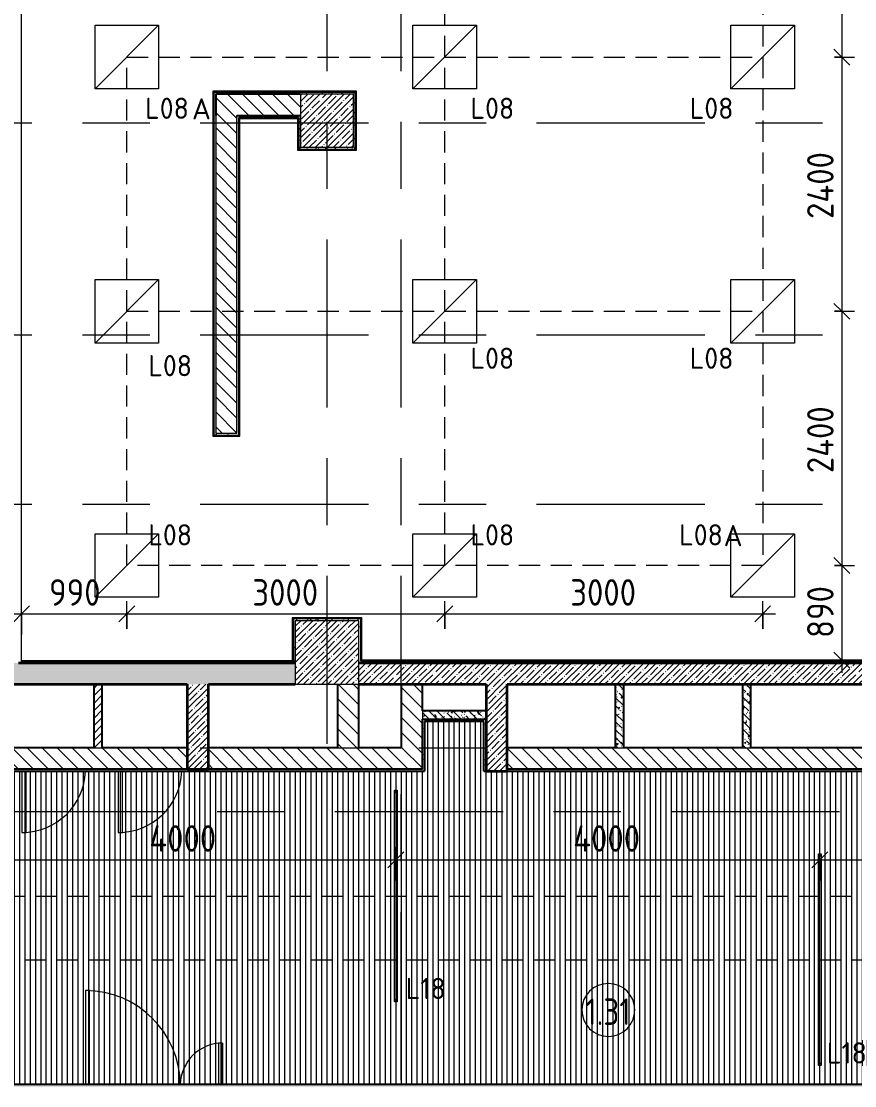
# Model space of a CAD drawing. Header units: millimetres. Extents: x 35802 to 233035, y -8553 to 29000.
# Drawn here: x 57575 to 65439, y 7910 to 17959 of the extents above; entities that cross this region are included whole.
import ezdxf

# ---------------------------------------------------------------- set-up
doc = ezdxf.new("R2010")
doc.units = ezdxf.units.MM
doc.linetypes.add('ADSK_Штрих_ш2 п1', pattern=[300, 200, -100])
doc.linetypes.add('Осевая', pattern=[3175, 635, -476.25, 1587.5, -476.25])
for name, color, linetype, lineweight in [('A-ANNO-DIMS', 7, 'Continuous', 9), ('A-ANNO-DIMS-100', 7, 'Continuous', 9), ('A-ANNO-NOTE', 7, 'Continuous', 9), ('A-AREA-IDEN', 7, 'Continuous', 9), ('A-CLNG-PATT', 7, 'Continuous', 9), ('A-DETL-1', 7, 'ADSK_Штрих_ш2 п1', 9), ('A-DETL-GENF', 7, 'Continuous', 9), ('A-DOOR', 7, 'Continuous', 9), ('A-DOOR-1', 7, 'Continuous', 13), ('A-WALL', 7, 'Continuous', 9), ('E-LITE-EQPM-IDEN', 7, 'Continuous', 9), ('I-WALL', 7, 'Continuous', 9), ('S-COLS', 7, 'Continuous', 9), ('Оси-2', 7, 'Осевая', 9)]:
    doc.layers.add(name, color=color, linetype=linetype, lineweight=lineweight)
for name, color, linetype, lineweight, true_color in [('A-WALL-1', 7, 'Continuous', 35, 0x3c3c3c), ('A-WALL-2', 7, 'Continuous', 25, 0x3c3c3c), ('A-WALL-FNSH-2', 7, 'Continuous', 13, 0x3c3c3c), ('E-LITE-EQPM-1', 1, 'Continuous', 9, 0xff0000), ('G-ANNO-TEXT-1', 1, 'Continuous', 9, 0xff0000)]:
    doc.layers.add(name, color=color, linetype=linetype, lineweight=lineweight, true_color=true_color)
doc.styles.add('GOST Common', font='GOST_Common.ttf', dxfattribs={"height": 200})
doc.styles.add('GOST Common_1', font='GOST_Common.ttf', dxfattribs={"width": 0.9, "height": 250})
doc.styles.add('ISOCPEUR', font='isocpeur.ttf', dxfattribs={"width": 0.9, "height": 250})
doc.styles.add('ISOCPEUR_1', font='isocpeur.ttf', dxfattribs={"height": 200})
doc.dimstyles.new('ISO-2_5_0_9К_БОЛЬШОЙ', dxfattribs={"dimscale": 304.8, "dimtxt": 248.995294, "dimasz": 0.492126, "dimexe": 0.393701, "dimexo": 0.984252, "dimgap": 0, "dimtad": 1, "dimdec": 0, "dimrnd": 10, "dimzin": 0, "dimdsep": 46, "dimtxsty": 'ISOCPEUR', "dimblk1": 'OBLIQUE', "dimblk2": 'OBLIQUE', "dimsah": 1, "dimcen": 0.09, "dimdle": 0.393701, "dimazin": 0, "dimtfac": 1, "dimtdec": 4, "dimtix": 1, "dimtmove": 0, "dimatfit": 3, "dimfxl": 1, "dimtvp": 1, "dimtolj": 1, "dimtzin": 0, "dimarcsym": 2})
pattern_1 = [(45, (0, 0), (-57.02463, 57.02463), []), (45, (57.025, 0), (-57.02463, 57.02463), [100.806, -20.161, 3.353, -16.808])]
pattern_2 = [(135, (0, 0), (-70.71068, -70.71068), [])]
pattern_3 = [(135, (0, 0), (-75.43415, -75.43415), [106.68, -17.78, 3.556, -17.78]), (135, (0, 75.39), (-75.43415, -75.43415), []), (50, (0, 0), (127.52922, -11.15758), [13.335, -146.685]), (355, (0, 0), (-24.66966, 133.74002), [10.668, -117.348]), (100.451, (10.63, -0.93), (102.85973, 122.58178), [11.333, -124.663]), (46.184, (0, 35.56), (189.75516, -29.43036), [20.002, -220.027]), (96.636, (15.81, 33.1), (166.1822, 173.1996), [17, -186.995]), (351.184, (0, 35.56), (166.18393, 173.1976), [16.002, -176.022]), (21, (17.78, 26.67), (106.13027, -71.58603), [13.335, -146.685]), (326, (17.78, 26.67), (43.26188, 128.93175), [10.668, -117.348]), (71.451, (26.62, 20.7), (149.39198, 57.34505), [11.333, -124.663]), (37.5, (0, 0), (2.162228, 59.188357), [3.353, -112.573, 3.353, -115.773, -117.792]), (37.5, (0, 0), (2.162228, 59.188357), [-235.052, 3.353, -114.44]), (7.5, (0, 0), (46.77386, 70.12615), [3.353, -64.567, 3.353, -109.906, -44.894]), (7.5, (0, 0), (46.77386, 70.12615), [-181.178, 3.353, -41.542]), (327.5, (-39.65, 0), (94.91367, -4.010093), [3.353, -41.097, 3.353, -135.331, -184.023]), (327.5, (-39.65, 0), (94.91367, -4.010093), [-183.134, 3.353, -180.67]), (317.5, (-57.43, 0), (103.69057, 17.79882), [3.353, -54.432, 3.353, -88.748, -130.683]), (317.5, (-57.43, 0), (103.69057, 17.79882), [-149.885, 3.353, -127.33])]
pattern_4 = [(0, (0, 0), (121.92, 30.48), [10.058, -81.382, 10.058, -81.382, -487.68]), (0, (0, 0), (121.92, 30.48), [-182.88, 10.058, -172.822, 10.058, -81.382, -213.36]), (0, (0, 0), (121.92, 30.48), [-457.2, 10.058, -50.902, 10.058, -142.342]), (120, (45.72, 15.24), (-87.356454, 90.345817), [10.058, -81.382, 10.058, -81.382, -487.68]), (120, (45.72, 15.24), (-87.356454, 90.345817), [-182.88, 10.058, -172.822, 10.058, -81.382, -213.36]), (120, (45.72, 15.24), (-87.356454, 90.345817), [-457.2, 10.058, -50.902, 10.058, -142.342]), (240, (60.96, 76.2), (-34.563546, -120.825817), [10.058, -81.382, 10.058, -81.382, -487.68]), (240, (60.96, 76.2), (-34.563546, -120.825817), [-182.88, 10.058, -172.822, 10.058, -81.382, -213.36]), (240, (60.96, 76.2), (-34.563546, -120.825817), [-457.2, 10.058, -50.902, 10.058, -142.342])]

# ---------------------------------------------------------------- blocks, each defined once
blk = doc.blocks.new('BSC_Колонна _Прямоугольная - 600х600-V20-План расстановки осветительного оборудования 1 этажа в осях 12-23')
at = {"layer": 'S-COLS'}
h = blk.add_hatch(dxfattribs=at)
h.set_pattern_fill('FP_28', color=256, style=0, pattern_type=2)
h.set_pattern_definition([(45, (-60460, -12000), (-57.02463, 57.02463), []), (45, (-60402.975, -12000), (-57.02463, 57.02463), [100.806, -20.161, 3.353, -16.808])])
h.paths.add_polyline_path([(-300, -300), (300, -300), (300, 300), (-300, 300), (-300, 90)])
for p, q in [((300, 300), (-300, 300)), ((-300, 300), (-300, -300)), ((300, -300), (300, 300)), ((-300, -300), (300, -300))]:
    blk.add_line(p, q, dxfattribs=at)
blk = doc.blocks.new('110_Дверь_СКБ_1Ст - д-18 700x2100h_Технический шкаф ЭОМ и СС-V33-План расстановки осветительного оборудования 1 этажа в осях 12-23')
at = {"layer": 'A-DOOR'}
blk.add_arc((312.5, 100), 600, 90, 177.98443, dxfattribs=at)
at = {"layer": 'A-DOOR-1'}
for p, q in [((312.5, 700), (272.5, 700)), ((272.5, 700), (272.5, 121)), ((312.5, 121), (312.5, 700))]:
    blk.add_line(p, q, dxfattribs=at)
blk = doc.blocks.new('BSC_Колонна _Прямоугольная - 500х500-V40-План расстановки осветительного оборудования 1 этажа в осях 12-23')
at = {"layer": 'S-COLS'}
h = blk.add_hatch(dxfattribs=at)
h.set_pattern_fill('FP_56', color=256, style=0, pattern_type=2)
h.set_pattern_definition([(45, (-60460, -17020), (-57.02463, 57.02463), []), (45, (-60402.975, -17020), (-57.02463, 57.02463), [100.806, -20.161, 3.353, -16.808])])
h.paths.add_polyline_path([(-250, -250), (250, -250), (250, 250), (-250, 250), (-250, 241)])
for p, q in [((250, 250), (-250, 250)), ((-250, 250), (-250, -250)), ((250, -250), (250, 250)), ((-250, -250), (250, -250))]:
    blk.add_line(p, q, dxfattribs=at)
blk = doc.blocks.new('Downlight - Strip - 2000 мм-27655400-План расстановки осветительного оборудования 1 этажа в осях 12-23')
at = {"layer": 'E-LITE-EQPM-1'}
for p, q in [((-1000, -231), (-1000, -206)), ((-1000, -206), (-981, -206)), ((-981, -231), (-1000, -231)), ((-981, -231), (-981, -206)), ((-981, -206), (981, -206)), ((-981, -206), (-981, -231)), ((-981, -231), (-981, -206)), ((-981, -206), (981, -206)), ((981, -231), (-981, -231)), ((981, -231), (-981, -231)), ((981, -206), (981, -231)), ((981, -231), (981, -206)), ((981, -206), (1000, -206)), ((981, -206), (981, -231)), ((1000, -231), (981, -231)), ((1000, -206), (1000, -231))]:
    blk.add_line(p, q, dxfattribs=at)
blk = doc.blocks.new('Дверь_Витражная_остекление_ - ДВН_ДАО_Главный вход_1200 в свету-31742133-План расстановки осветительного оборудования 1 этажа в осях 12-23')
at = {"layer": 'A-DETL-GENF'}
for p, q in [((-607.5, 925), (-647.5, 925)), ((-647.5, 925), (-647.5, 38)), ((-607.5, 38), (-607.5, 925)), ((647.5, 430), (607.5, 430)), ((607.5, 430), (607.5, 38)), ((647.5, 38), (647.5, 430))]:
    blk.add_line(p, q, dxfattribs=at)
at = {"layer": 'A-DOOR'}
for p, q in [((-647.5, 925), (-647.5, 38)), ((647.5, 430), (647.5, 38))]:
    blk.add_line(p, q, dxfattribs=at)
for centre, radius, start, end in [((-647.5, 30), 895, 0.51389, 90), ((647.5, 30), 400, 90, 178.84669)]:
    blk.add_arc(centre, radius, start, end, dxfattribs=at)
blk = doc.blocks.new('Марка_Помещения - Номер-25198446-План расстановки осветительного оборудования 1 этажа в осях 12-23')
at = {"layer": 'A-AREA-IDEN'}
for start, end in [(360, 180), (180, 360)]:
    blk.add_arc((0, 0), 2.5, start, end, dxfattribs=at)
blk = doc.blocks.new('DIMBLOCK71-План расстановки осветительного оборудования 1 этажа в осях 12-23')
at = {"layer": 'A-ANNO-DIMS-100'}
for p, q in [((57578, 12171), (57578, 12485)), ((58571, 12223), (58571, 12485)), ((57458, 12365), (58571, 12365)), ((57578, 12365), (57578, 12171)), ((58571, 12365), (58571, 12223))]:
    blk.add_line(p, q, dxfattribs=at)
at = {"layer": 'A-ANNO-DIMS-100', "lineweight": 20}
for p, q in [((57578, 12365), (57503, 12290)), ((57578, 12365), (57653, 12440)), ((58571, 12365), (58496, 12290)), ((58571, 12365), (58646, 12440))]:
    blk.add_line(p, q, dxfattribs=at)
at = {"layer": 'A-ANNO-DIMS-100', "color": 0, "insert": (57837, 12692), "char_height": 250, "width": 568.86, "attachment_point": 1, "line_spacing_factor": 1.149209, "style": 'ISOCPEUR'}
blk.add_mtext('990', dxfattribs=at)
blk = doc.blocks.new('_Oblique')
at = {"color": 0, "linetype": 'ByBlock', "lineweight": -2}
blk.add_line((-0.5, -0.5), (0.5, 0.5), dxfattribs=at)
blk = doc.blocks.new('DIMBLOCK72-План расстановки осветительного оборудования 1 этажа в осях 12-23')
at = {"layer": 'A-ANNO-DIMS-100'}
for p, q in [((58571, 12223), (58571, 12485)), ((61571, 12223), (61571, 12485)), ((58571, 12365), (61571, 12365)), ((58571, 12365), (58571, 12223)), ((61571, 12365), (61571, 12223))]:
    blk.add_line(p, q, dxfattribs=at)
at = {"layer": 'A-ANNO-DIMS-100', "lineweight": 20}
for p, q in [((58571, 12365), (58496, 12290)), ((58571, 12365), (58646, 12440)), ((61571, 12365), (61496, 12290)), ((61571, 12365), (61646, 12440))]:
    blk.add_line(p, q, dxfattribs=at)
at = {"layer": 'A-ANNO-DIMS-100', "color": 0, "insert": (59755, 12692), "char_height": 250, "width": 758.48, "attachment_point": 1, "line_spacing_factor": 1.149209, "style": 'ISOCPEUR'}
blk.add_mtext('3000', dxfattribs=at)
blk = doc.blocks.new('DIMBLOCK73-План расстановки осветительного оборудования 1 этажа в осях 12-23')
at = {"layer": 'A-ANNO-DIMS-100'}
for p, q in [((61571, 12223), (61571, 12485)), ((64571, 12223), (64571, 12485)), ((61571, 12365), (64691, 12365)), ((61571, 12365), (61571, 12223)), ((64571, 12365), (64571, 12223))]:
    blk.add_line(p, q, dxfattribs=at)
at = {"layer": 'A-ANNO-DIMS-100', "lineweight": 20}
for p, q in [((61571, 12365), (61496, 12290)), ((61571, 12365), (61646, 12440)), ((64571, 12365), (64496, 12290)), ((64571, 12365), (64646, 12440))]:
    blk.add_line(p, q, dxfattribs=at)
at = {"layer": 'A-ANNO-DIMS-100', "color": 0, "insert": (62755, 12692), "char_height": 250, "width": 758.48, "attachment_point": 1, "line_spacing_factor": 1.149209, "style": 'ISOCPEUR'}
blk.add_mtext('3000', dxfattribs=at)
blk = doc.blocks.new('DIMBLOCK76-План расстановки осветительного оборудования 1 этажа в осях 12-23')
at = {"layer": 'A-ANNO-DIMS-100', "lineweight": 20}
for p, q in [((65317, 19821), (65242, 19896)), ((65317, 19821), (65392, 19746)), ((65317, 17621), (65242, 17696)), ((65317, 17621), (65392, 17546))]:
    blk.add_line(p, q, dxfattribs=at)
at = {"layer": 'A-ANNO-DIMS-100'}
for p, q in [((65249, 19821), (65437, 19821)), ((65317, 19821), (65249, 19821)), ((65317, 19821), (65317, 17621)), ((65249, 17621), (65437, 17621)), ((65317, 17621), (65249, 17621))]:
    blk.add_line(p, q, dxfattribs=at)
at = {"layer": 'A-ANNO-DIMS-100', "color": 0, "insert": (64990, 18405), "char_height": 250, "width": 758.48, "attachment_point": 1, "rotation": 90, "line_spacing_factor": 1.149209, "style": 'ISOCPEUR'}
blk.add_mtext('2200', dxfattribs=at)
blk = doc.blocks.new('DIMBLOCK77-План расстановки осветительного оборудования 1 этажа в осях 12-23')
at = {"layer": 'A-ANNO-DIMS-100', "lineweight": 20}
for p, q in [((65317, 17621), (65242, 17696)), ((65317, 17621), (65392, 17546)), ((65317, 15221), (65242, 15296)), ((65317, 15221), (65392, 15146))]:
    blk.add_line(p, q, dxfattribs=at)
at = {"layer": 'A-ANNO-DIMS-100'}
for p, q in [((65249, 17621), (65437, 17621)), ((65317, 17621), (65249, 17621)), ((65317, 17621), (65317, 15221)), ((65249, 15221), (65437, 15221)), ((65317, 15221), (65249, 15221))]:
    blk.add_line(p, q, dxfattribs=at)
at = {"layer": 'A-ANNO-DIMS-100', "color": 0, "insert": (64990, 16093), "char_height": 250, "width": 787.21, "attachment_point": 1, "rotation": 90, "line_spacing_factor": 1.149209, "style": 'ISOCPEUR'}
blk.add_mtext('2400', dxfattribs=at)
blk = doc.blocks.new('DIMBLOCK78-План расстановки осветительного оборудования 1 этажа в осях 12-23')
at = {"layer": 'A-ANNO-DIMS-100', "lineweight": 20}
for p, q in [((65317, 15221), (65242, 15296)), ((65317, 15221), (65392, 15146)), ((65317, 12821), (65242, 12896)), ((65317, 12821), (65392, 12746))]:
    blk.add_line(p, q, dxfattribs=at)
at = {"layer": 'A-ANNO-DIMS-100'}
for p, q in [((65249, 15221), (65437, 15221)), ((65317, 15221), (65249, 15221)), ((65317, 15221), (65317, 12821)), ((65249, 12821), (65437, 12821)), ((65317, 12821), (65249, 12821))]:
    blk.add_line(p, q, dxfattribs=at)
at = {"layer": 'A-ANNO-DIMS-100', "color": 0, "insert": (64990, 13693), "char_height": 250, "width": 787.21, "attachment_point": 1, "rotation": 90, "line_spacing_factor": 1.149209, "style": 'ISOCPEUR'}
blk.add_mtext('2400', dxfattribs=at)
blk = doc.blocks.new('DIMBLOCK79-План расстановки осветительного оборудования 1 этажа в осях 12-23')
at = {"layer": 'A-ANNO-DIMS-100', "lineweight": 20}
for p, q in [((65317, 12821), (65242, 12896)), ((65317, 12821), (65392, 12746)), ((65317, 11928), (65242, 12003)), ((65317, 11928), (65392, 11853))]:
    blk.add_line(p, q, dxfattribs=at)
at = {"layer": 'A-ANNO-DIMS-100'}
for p, q in [((65249, 12821), (65437, 12821)), ((65317, 12821), (65249, 12821)), ((65317, 12821), (65317, 11808)), ((65123, 11928), (65437, 11928)), ((65317, 11928), (65123, 11928))]:
    blk.add_line(p, q, dxfattribs=at)
at = {"layer": 'A-ANNO-DIMS-100', "color": 0, "insert": (64990, 12137), "char_height": 250, "width": 568.86, "attachment_point": 1, "rotation": 90, "line_spacing_factor": 1.149209, "style": 'ISOCPEUR'}
blk.add_mtext('890', dxfattribs=at)
blk = doc.blocks.new('DIMBLOCK197-План расстановки осветительного оборудования 1 этажа в осях 12-23')
at = {"layer": 'A-ANNO-DIMS-100'}
for p, q in [((57110, 9848), (57110, 10162)), ((61110, 9848), (61110, 10162)), ((57110, 10042), (61110, 10042)), ((57110, 10042), (57110, 9848)), ((61110, 10042), (61110, 9848))]:
    blk.add_line(p, q, dxfattribs=at)
at = {"layer": 'A-ANNO-DIMS-100', "lineweight": 20}
for p, q in [((57110, 10042), (57185, 10117)), ((61110, 10042), (61185, 10117)), ((57110, 10042), (57035, 9967)), ((61110, 10042), (61035, 9967))]:
    blk.add_line(p, q, dxfattribs=at)
at = {"layer": 'A-ANNO-DIMS-100', "color": 0, "insert": (58782, 10369), "char_height": 250, "width": 787.21, "attachment_point": 1, "line_spacing_factor": 1.149209, "style": 'ISOCPEUR'}
blk.add_mtext('4000', dxfattribs=at)
blk = doc.blocks.new('DIMBLOCK198-План расстановки осветительного оборудования 1 этажа в осях 12-23')
at = {"layer": 'A-ANNO-DIMS-100'}
for p, q in [((61110, 9848), (61110, 10162)), ((65110, 9848), (65110, 10162)), ((61110, 10042), (65110, 10042)), ((61110, 10042), (61110, 9848)), ((65110, 10042), (65110, 9848))]:
    blk.add_line(p, q, dxfattribs=at)
at = {"layer": 'A-ANNO-DIMS-100', "lineweight": 20}
for p, q in [((61110, 10042), (61185, 10117)), ((65110, 10042), (65185, 10117)), ((61110, 10042), (61035, 9967)), ((65110, 10042), (65035, 9967))]:
    blk.add_line(p, q, dxfattribs=at)
at = {"layer": 'A-ANNO-DIMS-100', "color": 0, "insert": (62782, 10369), "char_height": 250, "width": 787.21, "attachment_point": 1, "line_spacing_factor": 1.149209, "style": 'ISOCPEUR'}
blk.add_mtext('4000', dxfattribs=at)
blk = doc.blocks.new('DIMBLOCK199-План расстановки осветительного оборудования 1 этажа в осях 12-23')
at = {"layer": 'A-ANNO-DIMS-100'}
for p, q in [((65110, 9848), (65110, 10162)), ((69110, 9848), (69110, 10162)), ((65110, 10042), (69110, 10042)), ((65110, 10042), (65110, 9848)), ((69110, 10042), (69110, 9848))]:
    blk.add_line(p, q, dxfattribs=at)
at = {"layer": 'A-ANNO-DIMS-100', "lineweight": 20}
for p, q in [((65110, 10042), (65185, 10117)), ((69110, 10042), (69185, 10117)), ((65110, 10042), (65035, 9967)), ((69110, 10042), (69035, 9967))]:
    blk.add_line(p, q, dxfattribs=at)
at = {"layer": 'A-ANNO-DIMS-100', "color": 0, "insert": (66782, 10369), "char_height": 250, "width": 787.21, "attachment_point": 1, "line_spacing_factor": 1.149209, "style": 'ISOCPEUR'}
blk.add_mtext('4000', dxfattribs=at)

msp = doc.modelspace()

# ---------------------------------------------------------------- hatches: boundary and pattern name
at = {"layer": 'A-CLNG-PATT'}
h = msp.add_hatch(dxfattribs=at)
h.set_pattern_fill('FP_76', color=256, style=0, pattern_type=2)
h.set_pattern_definition([(90, (50061, 16536.537), (-50, 3e-15), [])])
h.paths.add_polyline_path([(75283.4, 7921), (75459, 7921), (75459, 10879), (61939, 10879), (61939, 11349), (61381, 11349), (61381, 10879), (51689, 10879), (51689, 11679), (45931, 11679), (45931, 10879), (42401, 10879), (42401, 10209), (38761, 10209), (38761, 7921), (74557.9, 7921)])
at = {"layer": 'I-WALL'}
h = msp.add_hatch(dxfattribs=at)
h.set_pattern_fill('FP_67', color=256, style=0, pattern_type=2)
h.set_pattern_definition(pattern_4)
h.paths.add_polyline_path([(59410, 14050), (59410, 17290), (59390, 17290), (59390, 14050)])
h = msp.add_hatch(dxfattribs=at)
h.set_pattern_fill('FP_67', color=256, style=0, pattern_type=2)
h.set_pattern_definition(pattern_4)
h.paths.add_polyline_path([(60710, 17270), (60710, 17290), (59410, 17290), (59410, 17270), (60210, 17270)])
h = msp.add_hatch(dxfattribs=at)
h.set_pattern_fill('FP_67', color=256, style=0, pattern_type=2)
h.set_pattern_definition(pattern_4)
h.paths.add_polyline_path([(60710, 16770), (60730, 16770), (60730, 17290), (60710, 17290), (60710, 17261)])
h = msp.add_hatch(dxfattribs=at)
h.set_pattern_fill('FP_20', color=256, style=0, pattern_type=2)
h.set_pattern_definition(pattern_2)
h.paths.add_polyline_path([(59610, 17070), (60210, 17070), (60210, 17270), (59410, 17270), (59410, 17070)])
h = msp.add_hatch(dxfattribs=at)
h.set_pattern_fill('FP_20', color=256, style=0, pattern_type=2)
h.set_pattern_definition(pattern_2)
h.paths.add_polyline_path([(59610, 14070), (59610, 17070), (59410, 17070), (59410, 14070)])
h = msp.add_hatch(dxfattribs=at)
h.set_pattern_fill('FP_67', color=256, style=0, pattern_type=2)
h.set_pattern_definition(pattern_4)
h.paths.add_polyline_path([(59610, 14070), (59630, 14070), (59630, 17070), (59610, 17070), (59610, 15192.6)])
h = msp.add_hatch(dxfattribs=at)
h.set_pattern_fill('FP_67', color=256, style=0, pattern_type=2)
h.set_pattern_definition(pattern_4)
h.paths.add_polyline_path([(60182, 17050), (60210, 17050), (60210, 17070), (59630, 17070), (59630, 17050), (59638, 17050)])
h = msp.add_hatch(dxfattribs=at)
h.set_pattern_fill('FP_67', color=256, style=0, pattern_type=2)
h.set_pattern_definition(pattern_4)
h.paths.add_polyline_path([(60210, 16750), (60210, 17050), (60190, 17050), (60190, 16750)])
h = msp.add_hatch(dxfattribs=at)
h.set_pattern_fill('FP_67', color=256, style=0, pattern_type=2)
h.set_pattern_definition(pattern_4)
h.paths.add_polyline_path([(60710, 16750), (60730, 16750), (60730, 16770), (60210, 16770), (60210, 16750)])
h = msp.add_hatch(dxfattribs=at)
h.set_pattern_fill('FP_67', color=256, style=0, pattern_type=2)
h.set_pattern_definition(pattern_4)
h.paths.add_polyline_path([(59410, 14050), (59630, 14050), (59630, 14070), (59410, 14070)])
h = msp.add_hatch(dxfattribs=at)
h.set_pattern_fill('FP_67', color=256, style=0, pattern_type=2)
h.set_pattern_definition(pattern_4)
h.paths.add_polyline_path([(60140, 11920), (60160, 11920), (60160, 12320), (60140, 12320), (60140, 11921)])
h = msp.add_hatch(dxfattribs=at)
h.set_pattern_fill('FP_67', color=256, style=0, pattern_type=2)
h.set_pattern_definition(pattern_4)
h.paths.add_polyline_path([(60760, 12300), (60780, 12300), (60780, 12320), (60160, 12320), (60160, 12300)])
h = msp.add_hatch(dxfattribs=at)
h.set_pattern_fill('FP_67', color=256, style=0, pattern_type=2)
h.set_pattern_definition(pattern_4)
h.paths.add_polyline_path([(60760, 11920), (60780, 11920), (60780, 12300), (60760, 12300), (60760, 12089.9)])
h = msp.add_hatch(dxfattribs=at)
h.set_pattern_fill('FP_1', color=256, style=0, pattern_type=2)
h.set_pattern_definition(pattern_1)
h.paths.add_polyline_path([(59140, 11700), (60160, 11700), (60160, 11900), (54760, 11900), (54760, 11700), (58596.9, 11700)])
h.paths.add_polyline_path([(54160, 11700), (54160, 11900), (51710, 11900), (51710, 11700), (53510, 11700)])
h = msp.add_hatch(dxfattribs=at)
h.set_pattern_fill('FP_67', color=256, style=0, pattern_type=2)
h.set_pattern_definition(pattern_4)
h.paths.add_polyline_path([(58596.9, 11900), (60160, 11900), (60160, 11920), (57570, 11920), (57570, 11900)])
h = msp.add_hatch(dxfattribs=at)
h.set_pattern_fill('FP_67', color=256, style=0, pattern_type=2)
h.set_pattern_definition(pattern_4)
h.paths.add_polyline_path([(60760, 11900), (66140, 11900), (66140, 11920), (60760, 11920)])
h = msp.add_hatch(dxfattribs=at)
h.set_pattern_fill('FP_1', color=256, style=0, pattern_type=2)
h.set_pattern_definition(pattern_1)
h.paths.add_polyline_path([(64400.9, 11700), (66160, 11700), (66160, 11900), (60760, 11900), (60760, 11700), (64380, 11700)])
h = msp.add_hatch(dxfattribs=at)
h.set_pattern_fill('FP_36', color=256, style=0, pattern_type=2)
h.set_pattern_definition([(45, (0, 0), (-35.35534, 35.35534), [])])
h.paths.add_polyline_path([(58339.2, 11100), (58339.2, 11700), (58259.2, 11700), (58259.2, 11100)])
h = msp.add_hatch(dxfattribs=at)
h.set_pattern_fill('FP_1', color=256, style=0, pattern_type=2)
h.set_pattern_definition(pattern_1)
h.paths.add_polyline_path([(59340, 10900), (59340, 11700), (59140, 11700), (59140, 10900)])
h = msp.add_hatch(dxfattribs=at)
h.set_pattern_fill('FP_20', color=256, style=0, pattern_type=2)
h.set_pattern_definition(pattern_2)
h.paths.add_polyline_path([(60760, 11100), (60760, 11700), (60560, 11700), (60560, 11100)])
h = msp.add_hatch(dxfattribs=at)
h.set_pattern_fill('FP_20', color=256, style=0, pattern_type=2)
h.set_pattern_definition(pattern_2)
h.paths.add_polyline_path([(61160, 11100), (61360, 11100), (61360, 11700), (61160, 11700)])
h = msp.add_hatch(dxfattribs=at)
h.set_pattern_fill('FP_1', color=256, style=0, pattern_type=2)
h.set_pattern_definition(pattern_1)
h.paths.add_polyline_path([(62160, 10880), (62160, 11700), (61960, 11700), (61960, 10880)])
h = msp.add_hatch(dxfattribs=at)
h.set_pattern_fill('FP_21', color=256, style=0, pattern_type=2)
h.set_pattern_definition(pattern_3)
h.paths.add_polyline_path([(63260, 11100), (63260, 11700), (63180, 11700), (63180, 11100)])
h = msp.add_hatch(dxfattribs=at)
h.set_pattern_fill('FP_21', color=256, style=0, pattern_type=2)
h.set_pattern_definition(pattern_3)
h.paths.add_polyline_path([(64380, 11100), (64460, 11100), (64460, 11700), (64380, 11700)])
h = msp.add_hatch(dxfattribs=at)
h.set_pattern_fill('FP_21', color=256, style=0, pattern_type=2)
h.set_pattern_definition(pattern_3)
h.paths.add_polyline_path([(61960, 11370), (61960, 11450), (61360, 11450), (61360, 11370), (61498.9, 11370)])
h = msp.add_hatch(dxfattribs=at)
h.set_pattern_fill('FP_67', color=256, style=0, pattern_type=2)
h.set_pattern_definition(pattern_4)
h.paths.add_polyline_path([(61939, 11350), (61940, 11350), (61940, 11370), (61360, 11370), (61360, 11350), (61498.9, 11350)])
h = msp.add_hatch(dxfattribs=at)
h.set_pattern_fill('FP_67', color=256, style=0, pattern_type=2)
h.set_pattern_definition(pattern_4)
h.paths.add_polyline_path([(61960, 10900), (61960, 11370), (61940, 11370), (61940, 10900)])
h = msp.add_hatch(dxfattribs=at)
h.set_pattern_fill('FP_67', color=256, style=0, pattern_type=2)
h.set_pattern_definition(pattern_4)
h.paths.add_polyline_path([(61360, 10900), (61380, 10900), (61380, 11350), (61360, 11350), (61360, 11055.7)])
h = msp.add_hatch(dxfattribs=at)
h.set_pattern_fill('FP_20', color=256, style=0, pattern_type=2)
h.set_pattern_definition(pattern_2)
h.paths.add_polyline_path([(58596.9, 10900), (59140, 10900), (59140, 11100), (55700, 11100), (55700, 10900), (57145.9, 10900)])
h.paths.add_polyline_path([(55500, 10900), (55500, 11100), (51910, 11100), (51910, 10900), (52792.9, 10900)])
h = msp.add_hatch(dxfattribs=at)
h.set_pattern_fill('FP_20', color=256, style=0, pattern_type=2)
h.set_pattern_definition(pattern_2)
h.paths.add_polyline_path([(61360, 10900), (61360, 11100), (59340, 11100), (59340, 10900)])
h = msp.add_hatch(dxfattribs=at)
h.set_pattern_fill('FP_20', color=256, style=0, pattern_type=2)
h.set_pattern_definition(pattern_2)
h.paths.add_polyline_path([(73540, 10900), (73540, 11100), (66760, 11100), (66760, 10900), (73106.9, 10900)])
h.paths.add_polyline_path([(66560, 10900), (66560, 11100), (62160, 11100), (62160, 10900), (64400.9, 10900)])
h = msp.add_hatch(dxfattribs=at)
h.set_pattern_fill('FP_67', color=256, style=0, pattern_type=2)
h.set_pattern_definition(pattern_4)
h.paths.add_polyline_path([(61380, 10880), (61380, 10900), (51710, 10900), (51710, 10880), (58596.9, 10880)])
h = msp.add_hatch(dxfattribs=at)
h.set_pattern_fill('FP_67', color=256, style=0, pattern_type=2)
h.set_pattern_definition(pattern_4)
h.paths.add_polyline_path([(75283.4, 10880), (75470, 10880), (75470, 10900), (62160, 10900), (62160, 10880), (74557.9, 10880)])
h.paths.add_polyline_path([(61960, 10880), (61960, 10900), (61940, 10900), (61940, 10880)])
h = msp.add_hatch(dxfattribs=at)
h.set_pattern_fill('FP_67', color=256, style=0, pattern_type=2)
h.set_pattern_definition(pattern_4)
h.paths.add_polyline_path([(75283.4, 7900), (75460, 7900), (75459, 7920), (38760, 7920), (38760, 7900), (74557.9, 7900)])

# ---------------------------------------------------------------- linework, layer by layer
at = {"layer": 'A-ANNO-NOTE'}
for p, q in [((58271, 17921), (58871, 17921)), ((58271, 17321), (58271, 17921)), ((58871, 17921), (58271, 17321)), ((58871, 17921), (58871, 17321)), ((61271, 17921), (61871, 17921)), ((61271, 17321), (61271, 17921)), ((61871, 17921), (61271, 17321)), ((61871, 17921), (61871, 17321)), ((64271, 17921), (64871, 17921)), ((64271, 17321), (64271, 17921)), ((64871, 17921), (64271, 17321)), ((64871, 17921), (64871, 17321)), ((58871, 17321), (58271, 17321)), ((61871, 17321), (61271, 17321)), ((64871, 17321), (64271, 17321)), ((58271, 15521), (58871, 15521)), ((58271, 14921), (58271, 15521)), ((58871, 15521), (58271, 14921)), ((58871, 15521), (58871, 14921)), ((61271, 15521), (61871, 15521)), ((61271, 14921), (61271, 15521)), ((61871, 15521), (61271, 14921)), ((61871, 15521), (61871, 14921)), ((64271, 15521), (64871, 15521)), ((64271, 14921), (64271, 15521)), ((64871, 15521), (64271, 14921)), ((64871, 15521), (64871, 14921)), ((58871, 14921), (58271, 14921)), ((61871, 14921), (61271, 14921)), ((64871, 14921), (64271, 14921)), ((58271, 13121), (58871, 13121)), ((58271, 12521), (58271, 13121)), ((58871, 13121), (58271, 12521)), ((58871, 13121), (58871, 12521)), ((61271, 13121), (61871, 13121)), ((61271, 12521), (61271, 13121)), ((61871, 13121), (61271, 12521)), ((61871, 13121), (61871, 12521)), ((64271, 13121), (64871, 13121)), ((64271, 12521), (64271, 13121)), ((64871, 13121), (64271, 12521)), ((64871, 13121), (64871, 12521)), ((58871, 12521), (58271, 12521)), ((61871, 12521), (61271, 12521)), ((64871, 12521), (64271, 12521))]:
    msp.add_line(p, q, dxfattribs=at)
at = {"layer": 'A-DETL-1'}
for p, q in [((61571, 12821), (61571, 24221)), ((64571, 24221), (64571, 12821)), ((58571, 12821), (58571, 17621)), ((58571, 17621), (64571, 17621)), ((58571, 15221), (64571, 15221)), ((64571, 12821), (58571, 12821)), ((45110, 9700.6), (69122.7, 9700.6)), ((41110, 9099.6), (73110, 9099.6))]:
    msp.add_line(p, q, dxfattribs=at)
at = {"layer": 'A-WALL'}
for p, q in [((59410, 17070), (59410, 14070)), ((59610, 14070), (59610, 17070)), ((59410, 14070), (59610, 14070)), ((61360, 11450), (61360, 11370)), ((58259.2, 11100), (58339.2, 11100)), ((63180, 11100), (63260, 11100)), ((64380, 11100), (64460, 11100))]:
    msp.add_line(p, q, dxfattribs=at)
at = {"layer": 'A-WALL-1'}
for p, q in [((60160, 11900), (57550, 11900)), ((66160, 11900), (60760, 11900)), ((55700, 11700), (58259.2, 11700)), ((58259.2, 11700), (59140, 11700)), ((59140, 11700), (59140, 10900)), ((59340, 11700), (60160, 11700)), ((59340, 10900), (59340, 11700)), ((60760, 11700), (61960, 11700)), ((61960, 11700), (61960, 10880)), ((62160, 11700), (66160, 11700)), ((62160, 10880), (62160, 11700)), ((59140, 10900), (59340, 10900)), ((61960, 10880), (62160, 10880))]:
    msp.add_line(p, q, dxfattribs=at)
at = {"layer": 'A-WALL-2'}
for p, q in [((59390, 17290), (59390, 14050)), ((60730, 17290), (59390, 17290)), ((60730, 16750), (60730, 17290)), ((60210, 17270), (59410, 17270)), ((59410, 17270), (59410, 17070)), ((59610, 17070), (60210, 17070)), ((59630, 14050), (59630, 17050)), ((59630, 17050), (60190, 17050)), ((60190, 17050), (60190, 16750)), ((60190, 16750), (60730, 16750)), ((59390, 14050), (59630, 14050)), ((60140, 12320), (60140, 11920)), ((60780, 12320), (60140, 12320)), ((60780, 12320), (60780, 11920)), ((57570, 11920), (60140, 11920)), ((66140, 11920), (60780, 11920)), ((58259.2, 11700), (58259.2, 11100)), ((58339.2, 11100), (58339.2, 11700)), ((60560, 11700), (60560, 11100)), ((60760, 11100), (60760, 11700)), ((61160, 11700), (61160, 11100)), ((61360, 11450), (61360, 11700)), ((63180, 11700), (63180, 11100)), ((63260, 11100), (63260, 11700)), ((64380, 11700), (64380, 11100)), ((64460, 11100), (64460, 11700)), ((61960, 11450), (61360, 11450)), ((61360, 10900), (61360, 11370)), ((61360, 11370), (61960, 11370)), ((61940, 11350), (61380, 11350)), ((61380, 11350), (61380, 10880)), ((61940, 10880), (61940, 11350)), ((58259.2, 11100), (57459.2, 11100)), ((59140, 11100), (58339.2, 11100)), ((60560, 11100), (59340, 11100)), ((61160, 11100), (60760, 11100)), ((63180, 11100), (62160, 11100)), ((64380, 11100), (63260, 11100)), ((66560, 11100), (64460, 11100)), ((51690, 10880), (61380, 10880)), ((61360, 10900), (51910, 10900)), ((61940, 10880), (61960, 10880)), ((66560, 10900), (62160, 10900)), ((62160, 10880), (75470, 10880)), ((75460, 7920), (38760, 7920))]:
    msp.add_line(p, q, dxfattribs=at)
at = {"layer": 'A-WALL-FNSH-2'}
for p, q in [((57578, 11921), (57578, 18580)), ((60738, 17298), (59382, 17298)), ((59382, 17298), (59382, 14042)), ((60738, 16742), (60738, 17298)), ((59638, 14042), (59638, 17042)), ((59638, 17042), (60182, 17042)), ((60182, 17042), (60182, 16742)), ((60182, 16742), (60738, 16742)), ((59382, 14042), (59638, 14042)), ((60132, 12328), (60132, 11920)), ((60788, 12328), (60132, 12328)), ((60788, 11928), (60788, 12328)), ((60140, 11921), (57578, 11921)), ((57578, 11920), (57578, 11913)), ((57578, 11913), (60140, 11913)), ((60140, 11913), (60140, 11920)), ((66132, 11928), (60788, 11928)), ((61381, 11349), (61939, 11349)), ((61381, 10879), (61381, 11349)), ((61939, 11349), (61939, 10879)), ((51689, 10879), (61381, 10879)), ((61939, 10879), (75459.5, 10879))]:
    msp.add_line(p, q, dxfattribs=at)
at = {"layer": 'I-WALL'}
for p, q in [((38761, 7921), (75459, 7921)), ((62910, 7921), (62910, 7920)), ((64110, 7920), (64110, 7921))]:
    msp.add_line(p, q, dxfattribs=at)
at = {"layer": 'Оси-2'}
for p, q in [((60460, 501), (60460, 24898.1)), ((61160, 501), (61160, 24898.1)), ((39101.6, 17000), (82250, 17000)), ((39101.6, 15000), (81650, 15000)), ((39101.6, 13400), (81650, 13400)), ((39101.6, 11100), (82250, 11100)), ((40371.6, 10500), (82250, 10500))]:
    msp.add_line(p, q, dxfattribs=at)

# ---------------------------------------------------------------- block references
at = {"layer": 'A-AREA-IDEN', "xscale": 99.99999999999993, "yscale": 99.99999999999993, "zscale": 99.99999999999993}
msp.add_blockref('Марка_Помещения - Номер-25198446-План расстановки осветительного оборудования 1 этажа в осях 12-23', (63114.3, 8625.2), dxfattribs=at)
at = {"layer": 'A-DOOR', "rotation": 180}
for p in [(57892.5, 11000), (58802.5, 11000)]:
    msp.add_blockref('110_Дверь_СКБ_1Ст - д-18 700x2100h_Технический шкаф ЭОМ и СС-V33-План расстановки осветительного оборудования 1 этажа в осях 12-23', p, dxfattribs=at)
at = {"layer": 'A-DOOR'}
msp.add_blockref('Дверь_Витражная_остекление_ - ДВН_ДАО_Главный вход_1200 в свету-31742133-План расстановки осветительного оборудования 1 этажа в осях 12-23', (58827.5, 7883), dxfattribs=at)
at = {"layer": 'E-LITE-EQPM-1', "rotation": 90}
for p in [(60891.4, 9700.6), (64891.4, 9100.6)]:
    msp.add_blockref('Downlight - Strip - 2000 мм-27655400-План расстановки осветительного оборудования 1 этажа в осях 12-23', p, dxfattribs=at)
at = {"layer": 'S-COLS'}
for name, p in [('BSC_Колонна _Прямоугольная - 500х500-V40-План расстановки осветительного оборудования 1 этажа в осях 12-23', (60460, 17020)), ('BSC_Колонна _Прямоугольная - 600х600-V20-План расстановки осветительного оборудования 1 этажа в осях 12-23', (60460, 12000))]:
    msp.add_blockref(name, p, dxfattribs=at)

# ---------------------------------------------------------------- texts
at = {"layer": 'A-AREA-IDEN', "insert": (62896.3, 8733.7), "char_height": 250, "width": 548.354, "attachment_point": 1, "style": 'GOST Common_1'}
msp.add_mtext('1.31', dxfattribs=at)
at = {"layer": 'E-LITE-EQPM-IDEN', "char_height": 200, "attachment_point": 1, "style": 'GOST Common'}
for s, insert, width in [('L08', (58743.9, 17237.9), 529.114), ('L08', (61814, 17237.9), 529.114), ('L08', (63882.8, 17237.9), 529.114), ('L08', (61814, 14878), 529.114), ('L08', (63882.8, 14878), 529.114), ('L08', (58773.9, 14807.9), 529.114), ('L08', (58773.9, 13210.7), 529.114), ('L08', (61814, 13210.7), 529.114), ('L08', (63782.8, 13210.7), 529.114), ('L18', (61202.7, 8927.9), 472.996), ('L18', (65176.6, 8319.2), 472.996)]:
    msp.add_mtext(s, dxfattribs=dict(at, insert=insert, width=width))
at = {"layer": 'G-ANNO-TEXT-1', "char_height": 200, "width": 224.472, "attachment_point": 1, "style": 'ISOCPEUR_1'}
for insert in [(59185.1, 17232.5), (64201.5, 13203.1)]:
    msp.add_mtext('\\fISOCPEUR|b0|i0|c204|p34|;А', dxfattribs=dict(at, insert=insert))

# ---------------------------------------------------------------- dimensions: what is measured, and where the dimension line sits
at = {"layer": 'A-ANNO-DIMS'}
for base, p1, p2, override, picture, middle in [((65317, 17621), (64949.3, 19821), (64949.3, 17621), {"dimpost": '<>', "dimfxl": 2200}, 'DIMBLOCK76-План расстановки осветительного оборудования 1 этажа в осях 12-23', (65192, 18721)), ((65317, 15221), (64949.3, 17621), (64949.3, 15221), {"dimpost": '<>', "dimfxl": 2400}, 'DIMBLOCK77-План расстановки осветительного оборудования 1 этажа в осях 12-23', (65192, 16421)), ((65317, 12821), (64949.3, 15221), (64949.3, 12821), {"dimpost": '<>', "dimfxl": 2400}, 'DIMBLOCK78-План расстановки осветительного оборудования 1 этажа в осях 12-23', (65192, 14021)), ((65317, 11928), (64949.3, 12821), (65423.1, 11928), {"dimpost": '<>', "dimfxl": 1010.895501}, 'DIMBLOCK79-План расстановки осветительного оборудования 1 этажа в осях 12-23', (65192, 12374.5))]:
    dim = msp.add_linear_dim(base=base, p1=p1, p2=p2, angle=90, dimstyle='ISO-2_5_0_9К_БОЛЬШОЙ', override=override, dxfattribs=at)
    dim.commit()
    dim.dimension.update_dxf_attribs({"geometry": picture, "text_midpoint": middle})
for base, p1, p2, override, picture, middle in [((58571, 12365), (57578, 12471), (58571, 12523.5), {"dimpost": '<>', "dimfxl": 994.385253}, 'DIMBLOCK71-План расстановки осветительного оборудования 1 этажа в осях 12-23', (58074.5, 12490)), ((61571, 12365), (58571, 12523.5), (61571, 12523.5), {"dimpost": '<>', "dimfxl": 3000}, 'DIMBLOCK72-План расстановки осветительного оборудования 1 этажа в осях 12-23', (60071, 12490)), ((64571, 12365), (61571, 12523.5), (64571, 12523.5), {"dimpost": '<>', "dimfxl": 3000}, 'DIMBLOCK73-План расстановки осветительного оборудования 1 этажа в осях 12-23', (63071, 12490)), ((61110, 10042.4), (57110, 10148.5), (61110, 10148.5), {"dimpost": '<>', "dimfxl": 4000}, 'DIMBLOCK197-План расстановки осветительного оборудования 1 этажа в осях 12-23', (59110, 10167.4)), ((65110, 10042.4), (61110, 10148.5), (65110, 10148.5), {"dimpost": '<>', "dimfxl": 4000}, 'DIMBLOCK198-План расстановки осветительного оборудования 1 этажа в осях 12-23', (63110, 10167.4)), ((69110, 10042.4), (65110, 10148.5), (69110, 10148.5), {"dimpost": '<>', "dimfxl": 4000}, 'DIMBLOCK199-План расстановки осветительного оборудования 1 этажа в осях 12-23', (67110, 10167.4))]:
    dim = msp.add_linear_dim(base=base, p1=p1, p2=p2, dimstyle='ISO-2_5_0_9К_БОЛЬШОЙ', override=override, dxfattribs=at)
    dim.commit()
    dim.dimension.update_dxf_attribs({"geometry": picture, "text_midpoint": middle})

doc.saveas('drawing.dxf')
